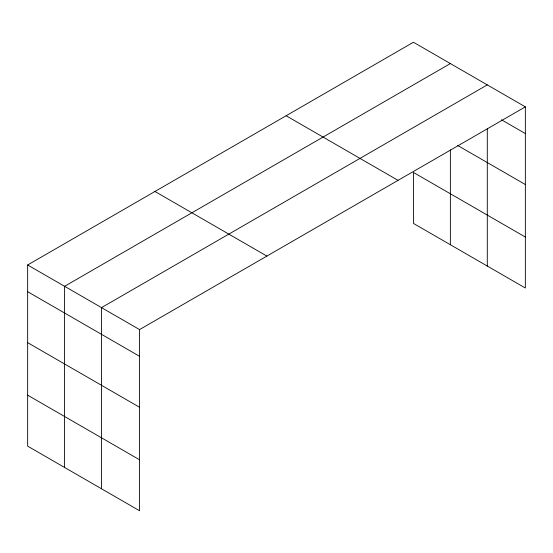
<?xml version="1.0" encoding="UTF-8"?>
<svg xmlns="http://www.w3.org/2000/svg" width="553" height="553" viewBox="0 0 553 553"><rect width="100%" height="100%" fill="white"/><g stroke="black" fill="none" stroke-linecap="round" stroke-linejoin="round"><path stroke-width="0.83" d="M27.65 264.977L139.563 329.588L139.563 510.751L27.65 446.14L27.65 264.977L413.437 42.249L525.35 106.86L525.35 288.023L413.437 223.412L413.437 172.439L525.35 237.05M450.363 63.567L64.583 286.302L64.583 467.465M487.297 84.892L101.517 307.62L101.517 488.783M139.563 329.588L525.35 106.86M501.474 119.787L525.35 133.57M457.753 145.515L525.35 184.536M286.122 115.75L398.042 180.361M154.958 191.476L266.878 256.087M27.65 291.687L139.563 356.298M27.65 342.653L139.563 407.271M27.65 395.167L139.563 459.785M487.297 128.877L487.297 266.055M450.363 149.856L450.363 244.73"/></g></svg>
